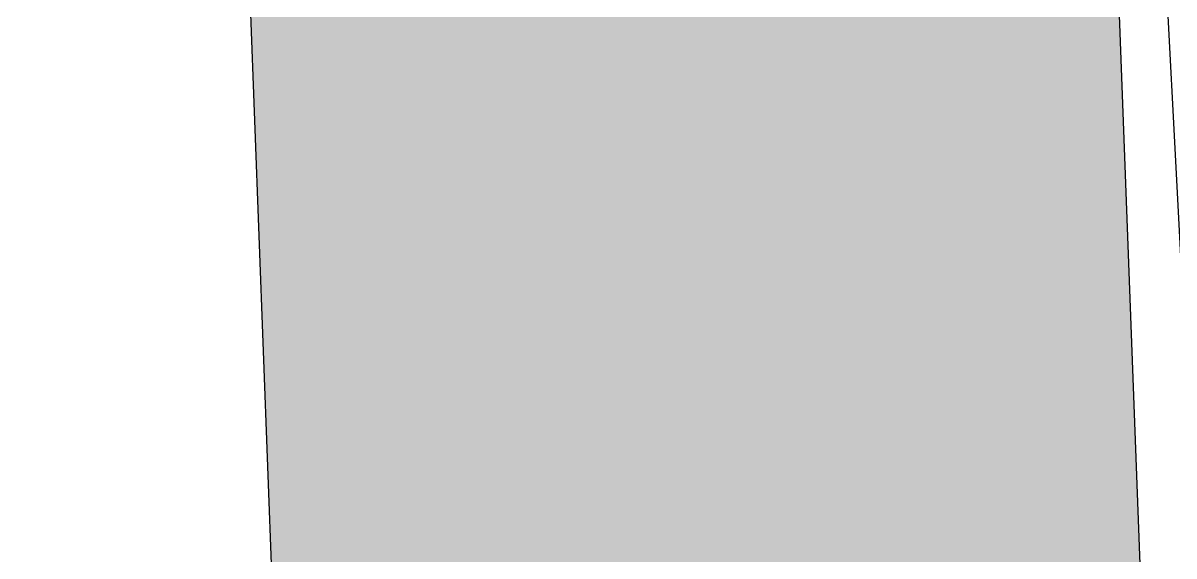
# Model space of a CAD drawing. Header units: metres. Extents: x 1956498 to 1957612, y 2277909 to 2278547.
# Drawn here: x 1956790.78 to 1956803.31, y 2278299.21 to 2278305.02 of the extents above; entities that cross this region are included whole.
import ezdxf

# ---------------------------------------------------------------- set-up
doc = ezdxf.new("R2010")
doc.units = ezdxf.units.M
doc.layers.add('PVcase PV Modules (full frames)', color=142, linetype='Continuous')
doc.layers.add('UBS-100-Circulation intérieure lourde', color=252, linetype='Continuous')

# ---------------------------------------------------------------- blocks, each defined once
blk = doc.blocks.new('3P6@20DEG F FX ID1 PVBlock')
at = {"color": 0, "transparency": 33554687}
blk.add_polyline3d([(0, 0, 2.083586713139974), (7.539539347030692, 0.2870042413902952, 2.083586713139975), (7.757297679336461, -5.433460050740019, 1.675326544159361e-15), (0.2177583323057694, -5.720464292130313, 0)], close=True, dxfattribs=at)

msp = doc.modelspace()

# ---------------------------------------------------------------- hatches: boundary and pattern name
at = {"layer": 'UBS-100-Circulation intérieure lourde', "transparency": 33554687}
h = msp.add_hatch(color=256, dxfattribs=at)
h.dxf.hatch_style = 1
edge = h.paths.add_edge_path()
edge.add_arc((1956764.775937202, 2278354.047734615), 10.98888332588078, 38.055118836919576, 92.19845196404327, ccw=False)
edge.add_arc((1956785.235277975, 2278370.073881621), 15.0000000032406, 218.0847095287733, 272.1729597382801)
edge.add_line((1956785.804021141, 2278355.084667789), (1956796.795983654, 2278355.501741271))
edge.add_line((1956796.795983654, 2278355.501741271), (1956798.696412464, 2278305.415981365))
edge.add_line((1956798.696412464, 2278305.415981365), (1956793.250331421, 2278305.209338011))
edge.add_line((1956793.250331421, 2278305.209338011), (1956793.705325957, 2278293.21796695))
edge.add_line((1956793.705325957, 2278293.21796695), (1956799.151407176, 2278293.424610309))
edge.add_line((1956799.151407176, 2278293.424610309), (1956805.262231156, 2278132.373971497))
edge.add_line((1956805.262231156, 2278132.373971497), (1956799.816150151, 2278132.167328046))
edge.add_line((1956799.816150151, 2278132.167328046), (1956800.271144691, 2278120.175957077))
edge.add_line((1956800.271144691, 2278120.175957077), (1956805.717225689, 2278120.382600434))
edge.add_line((1956805.717225689, 2278120.382600434), (1956808.505499487, 2278046.968937048))
edge.add_line((1956808.505499487, 2278046.968937048), (1956797.471805961, 2278046.520477231))
edge.add_arc((1956798.050883183, 2278031.558597255), 14.97308194175755, 92.21644131539423, 143.3305284562901)
edge.add_arc((1956776.381759162, 2278046.057097211), 11.14352137835336, 272.4211575891524, 330.0899243735837, ccw=False)
edge.add_line((1956776.852512727, 2278034.923523671), (1956777.009638957, 2278030.929814869))
edge.add_line((1956777.009638957, 2278030.929814869), (1956811.05939886, 2278032.310913297))
edge.add_line((1956811.05939886, 2278032.310913297), (1956845.09821501, 2278033.703832236))
edge.add_line((1956845.09821501, 2278033.703832236), (1956844.941310405, 2278037.691699671))
edge.add_arc((1956844.479915648, 2278048.799243783), 11.11712288870125, 215.1122603936908, 272.3786340929611, ccw=False)
edge.add_line((1956835.38581278, 2278042.404893593), (1956835.385812779, 2278042.404893593))
edge.add_arc((1956824.047902401, 2278032.596641205), 14.99166523962915, 40.86258006122761, 92.23155383180028)
edge.add_line((1956823.464155207, 2278047.576937126), (1956812.498220958, 2278047.131225021))
edge.add_line((1956812.498220958, 2278047.131225021), (1956800.793107333, 2278355.653406116))
edge.add_line((1956800.793107333, 2278355.653406116), (1956811.785325112, 2278356.070489282))
edge.add_arc((1956811.231408061, 2278371.033193459), 14.9729536298442, 272.1201129472284, 326.3140567721247)
edge.add_arc((1956832.785994752, 2278356.711410502), 10.90591148877471, 91.9203326248624, 146.5138370824924, ccw=False)
edge.add_line((1956832.420539268, 2278367.611197091), (1956832.168946329, 2278371.604529158))
edge.add_line((1956832.168946329, 2278371.604529158), (1956798.235802155, 2278370.316987037))
edge.add_line((1956798.235802155, 2278370.316987037), (1956764.21250126, 2278369.026024087))
edge.add_line((1956764.21250126, 2278369.026024087), (1956764.35439473, 2278365.028529609))

# ---------------------------------------------------------------- linework, layer by layer
msp.add_lwpolyline([(1956796.795983654, 2278355.501741271), (1956798.696412464, 2278305.415981365), (1956793.250331421, 2278305.209338011), (1956793.705325957, 2278293.217966949), (1956799.151407176, 2278293.424610308), (1956805.262231156, 2278132.373971497), (1956799.816150151, 2278132.167328045), (1956800.271144692, 2278120.175957076), (1956805.717225689, 2278120.382600434), (1956808.505499487, 2278046.968937048), (1956797.471805961, 2278046.52047723, 0.2268002442284344), (1956786.041064621, 2278040.500489724, -0.2570762172775547), (1956776.852512727, 2278034.92352367), (1956844.941310405, 2278037.69169967, -0.2552052530752312), (1956835.38581278, 2278042.404893592), (1956835.38581278, 2278042.404893592, 0.2279698997739576), (1956823.464155208, 2278047.576937125), (1956812.498220959, 2278047.131225021), (1956800.793107334, 2278355.653406115)], format="xyb", dxfattribs=at)

# ---------------------------------------------------------------- block references
at = {"layer": 'PVcase PV Modules (full frames)', "color": 144, "true_color": 0x007ca5, "transparency": 33554687, "extrusion": (-0.0393686289162101, -0.001498627828120933, 0.9992236312116975), "rotation": 87.82000000000001}
msp.add_blockref('3P6@20DEG F FX ID1 PVBlock', (-2202223.487401213, 2040490.627783231, -79829.57973984852), dxfattribs=at)

doc.saveas('drawing.dxf')
